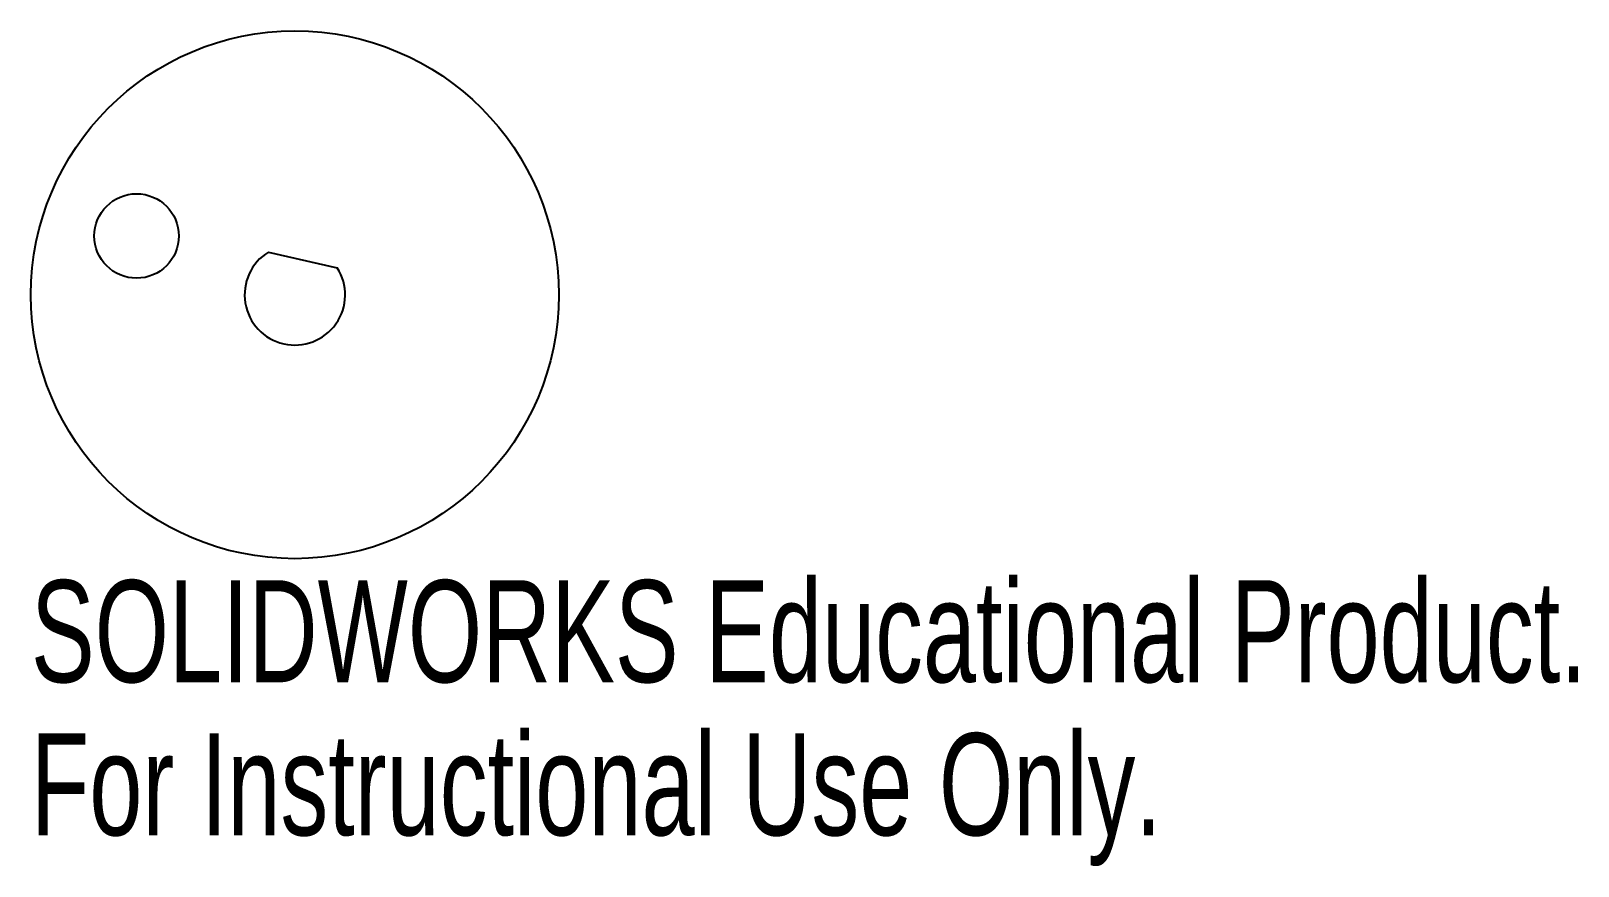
# Model space of a CAD drawing. Header units: millimetres. Extents: x -12.5 to 60.8, y -27.1 to 12.5.
import ezdxf

# ---------------------------------------------------------------- set-up
doc = ezdxf.new("R2010")
doc.units = ezdxf.units.MM
doc.styles.add('SLDTEXTSTYLE0', font='TXT', dxfattribs={"width": 0.7})

msp = doc.modelspace()

# ---------------------------------------------------------------- linework, layer by layer
at = {"color": 7, "linetype": 'Continuous', "lineweight": 25}
msp.add_line((-1.249, 2.027), (2.007, 1.282), dxfattribs=at)
for centre, radius in [((0, 0), 12.5), ((-7.499, 2.786), 2)]:
    msp.add_circle(centre, radius, dxfattribs=at)
msp.add_arc((0, 0), 2.381, 121.64231, 32.57416, dxfattribs=at)

# ---------------------------------------------------------------- texts
at = {"color": 7, "linetype": 'Continuous', "char_height": 4.83362, "attachment_point": 1, "style": 'SLDTEXTSTYLE0'}
for s, insert in [('SOLIDWORKS Educational Product.', (-12.5, -13.52)), ('For Instructional Use Only.', (-12.5, -20.77))]:
    msp.add_mtext(s, dxfattribs=dict(at, insert=insert))

doc.saveas('drawing.dxf')
